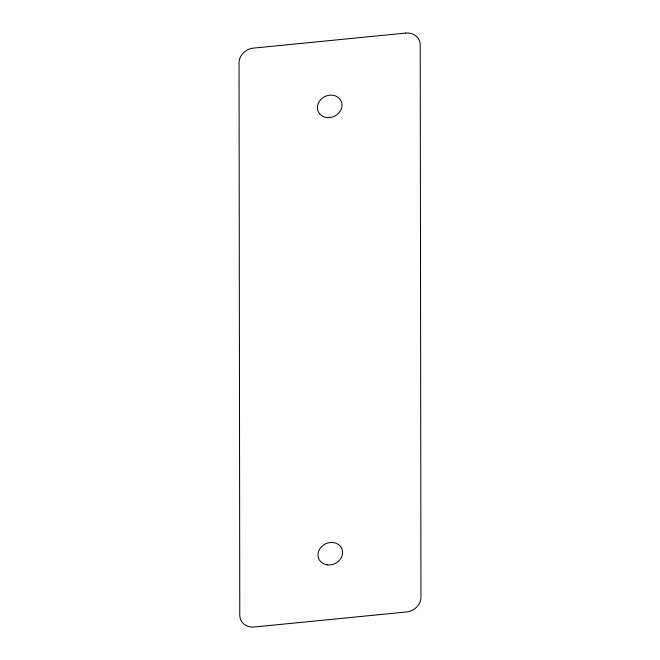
<?xml version="1.0" encoding="UTF-8"?>
<svg xmlns="http://www.w3.org/2000/svg" width="660" height="660" viewBox="0 0 660 660"><rect width="100%" height="100%" fill="white"/><g stroke="black" fill="none" stroke-linecap="round" stroke-linejoin="round"><path stroke-width="0.99" d="M405.71 33.074L253.523 48.106A14.817 12.87 -24.8 0 0 239.044 62.692L239.778 615.277A14.817 12.87 -24.8 0 0 254.29 627L406.477 611.968A14.817 12.87 -24.8 0 0 420.956 597.382L420.222 44.797A14.817 12.87 -24.8 0 0 405.71 33.074M327.121 564.82A12.598 10.939 -24.8 0 0 342.193 549.631A12.598 10.939 -24.8 0 0 321.577 546.653A12.598 10.939 -24.8 0 0 327.121 564.82M326.527 117.488A12.598 10.939 -24.8 0 0 341.599 102.308A12.598 10.939 -24.8 0 0 320.983 99.33A12.598 10.939 -24.8 0 0 326.527 117.488"/></g></svg>
